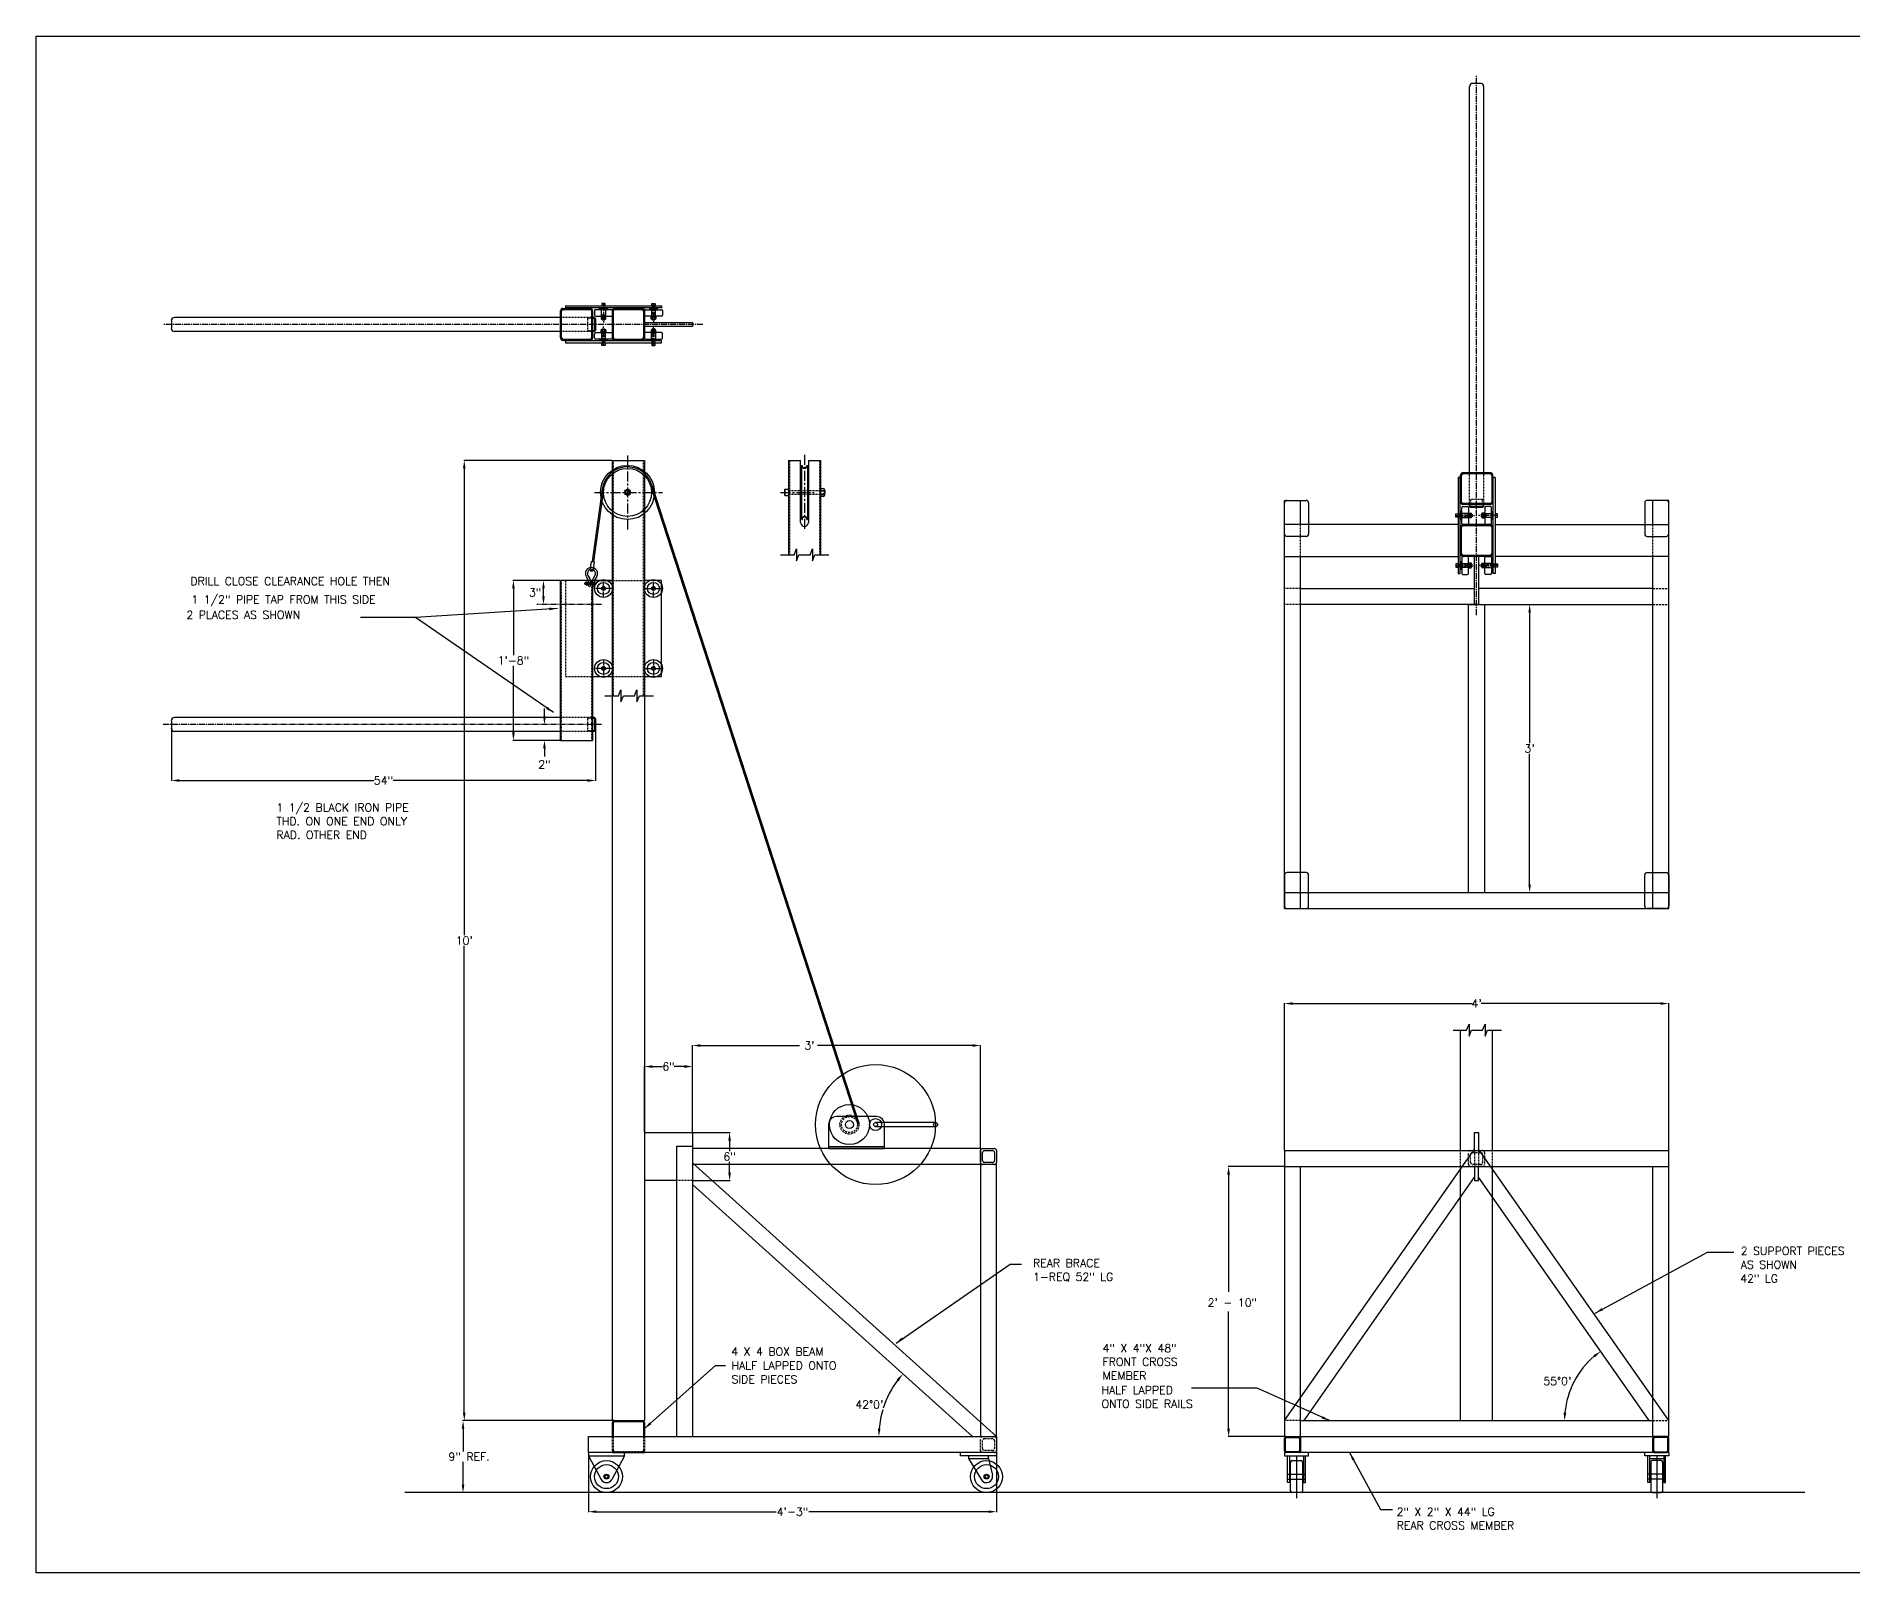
# Model space of a CAD drawing. Extents: x 0 to 353, y 0 to 204.
# Drawn here: x 0 to 227, y 0 to 192 of the extents above; entities that cross this region are included whole.
import ezdxf

# ---------------------------------------------------------------- set-up
doc = ezdxf.new("R2010")
doc.units = 0
doc.header["$MEASUREMENT"] = 0
for name, pattern in [('CENTER', [2, 1.25, -0.25, 0.25, -0.25]), ('CENTER2', [1.125, 0.75, -0.125, 0.125, -0.125]), ('HIDDEN', [0.375, 0.25, -0.125])]:
    doc.linetypes.add(name, pattern=pattern)
doc.layers.get('0').update_dxf_attribs({"linetype": 'CONTINUOUS'})
for name, color, linetype in [('1', 7, 'CONTINUOUS'), ('2', 6, 'CONTINUOUS'), ('3', 4, 'CONTINUOUS'), ('4', 3, 'CONTINUOUS'), ('C', 5, 'CENTER'), ('C2', 5, 'CENTER2'), ('DIM', 1, 'CONTINUOUS'), ('H', 3, 'HIDDEN')]:
    doc.layers.add(name, color=color, linetype=linetype)
doc.styles.add('SIMPLEX', font='simplex.shx')
doc.styles.get("Standard").update_dxf_attribs({"font": 'COMPLEX', "height": 0.1})
doc.dimstyles.get("Standard").update_dxf_attribs({"dimtxt": 0.18, "dimasz": 0.18, "dimexe": 0.18, "dimexo": 0.0625, "dimgap": 0.09, "dimtad": 0, "dimtih": 1, "dimtoh": 1, "dimdec": 4, "dimzin": 0, "dimtxsty": 'STANDARD', "dimcen": 0.09, "dimazin": 3, "dimtfac": 1, "dimtdec": 4, "dimtofl": 0, "dimtmove": 0, "dimatfit": 3, "dimtolj": 1, "dimtzin": 0})

msp = doc.modelspace()

# ---------------------------------------------------------------- linework, layer by layer
for p, q in [((0, 0), (0, 192)), ((0, 192), (288, 192)), ((288, 0), (0, 0))]:
    msp.add_line(p, q)
at = {"layer": '1'}
for p, q in [((179.12, 137.49), (179.12, 185.72)), ((180.47, 186.12), (179.53, 186.12)), ((180.88, 137.49), (180.88, 185.72)), ((65.5, 156.88), (17.27, 156.88)), ((65.51, 154.31), (65.51, 157.69)), ((65.64, 154.32), (65.64, 157.68)), ((65.82, 158), (69.2, 158)), ((65.84, 157.88), (69.19, 157.88)), ((66.12, 158.31), (78.12, 158.31)), ((66.12, 158.31), (66.12, 158.06)), ((78.12, 158.06), (66.12, 158.06)), ((66.12, 158.06), (66.12, 158)), ((69.25, 158), (69.25, 158.06)), ((69.39, 157.68), (69.39, 154.32)), ((69.51, 157.69), (69.51, 154.31)), ((69.51, 156.75), (69.51, 155.25)), ((70.38, 157.94), (70.38, 158.06)), ((71.38, 157.94), (70.38, 157.94)), ((70.88, 156.94), (70.59, 156.94)), ((70.59, 156.94), (70.59, 156.69)), ((70.69, 158.62), (70.66, 158.59)), ((71.09, 158.59), (70.66, 158.59)), ((70.66, 158.59), (70.66, 158.31)), ((70.66, 158.31), (71.09, 158.31)), ((71.09, 156.66), (70.66, 156.66)), ((71.06, 158.62), (70.69, 158.62)), ((70.72, 156.94), (70.72, 156.69)), ((71.16, 156.94), (70.88, 156.94)), ((71.03, 156.94), (71.03, 156.69)), ((71.09, 158.59), (71.06, 158.62)), ((71.09, 158.31), (71.09, 158.59)), ((71.16, 156.69), (71.16, 156.94)), ((71.38, 158.06), (71.38, 157.94)), ((72, 154.31), (72, 157.69)), ((72, 157.69), (72, 154.31)), ((72, 156.75), (72, 155.25)), ((72.12, 154.32), (72.12, 157.68)), ((72.31, 158), (75.69, 158)), ((72.33, 157.88), (75.67, 157.88)), ((75.87, 157.68), (75.87, 154.32)), ((76, 157.69), (76, 154.31)), ((76, 156.75), (76, 155.25)), ((76.62, 158.06), (76.62, 157.94)), ((76.62, 157.94), (77.62, 157.94)), ((76.84, 156.94), (77.12, 156.94)), ((76.84, 156.69), (76.84, 156.94)), ((76.91, 158.59), (76.94, 158.62)), ((76.91, 158.59), (77.34, 158.59)), ((76.91, 158.31), (76.91, 158.59)), ((77.34, 158.31), (76.91, 158.31)), ((76.91, 156.66), (77.34, 156.66)), ((76.94, 158.62), (77.31, 158.62)), ((76.97, 156.94), (76.97, 156.69)), ((77.12, 156.94), (77.41, 156.94)), ((77.28, 156.94), (77.28, 156.69)), ((77.31, 158.62), (77.34, 158.59)), ((77.34, 158.59), (77.34, 158.31)), ((77.41, 156.94), (77.41, 156.69)), ((77.62, 157.94), (77.62, 158.06)), ((78.12, 158.31), (78.12, 158.06)), ((78.12, 158.31), (78.12, 158.06)), ((16.88, 156.47), (16.88, 155.53)), ((65.5, 155.12), (17.27, 155.12)), ((70.59, 155.06), (70.59, 155.31)), ((70.88, 155.06), (70.59, 155.06)), ((71.09, 155.34), (70.66, 155.34)), ((71.03, 156.59), (70.72, 156.59)), ((70.72, 156.59), (70.75, 156.56)), ((70.72, 155.41), (70.75, 155.44)), ((71.03, 155.41), (70.72, 155.41)), ((70.72, 155.06), (70.72, 155.31)), ((70.75, 156.56), (71, 156.56)), ((70.75, 155.44), (71, 155.44)), ((71.16, 155.06), (70.88, 155.06)), ((71, 156.56), (71.03, 156.59)), ((71, 155.44), (71.03, 155.41)), ((71.03, 155.06), (71.03, 155.31)), ((71.16, 155.31), (71.16, 155.06)), ((76, 156.25), (82, 156.25)), ((82, 155.75), (76, 155.75)), ((76.84, 155.31), (76.84, 155.06)), ((76.84, 155.06), (77.12, 155.06)), ((76.91, 155.34), (77.34, 155.34)), ((77, 156.56), (76.97, 156.59)), ((76.97, 156.59), (77.28, 156.59)), ((77, 155.44), (76.97, 155.41)), ((76.97, 155.41), (77.28, 155.41)), ((76.97, 155.06), (76.97, 155.31)), ((77.25, 156.56), (77, 156.56)), ((77.25, 155.44), (77, 155.44)), ((77.12, 155.06), (77.41, 155.06)), ((77.28, 156.59), (77.25, 156.56)), ((77.28, 155.41), (77.25, 155.44)), ((77.28, 155.06), (77.28, 155.31)), ((77.41, 155.06), (77.41, 155.31)), ((82, 156.25), (82, 155.75)), ((69.2, 154), (65.82, 154)), ((69.19, 154.12), (65.84, 154.12)), ((66, 154), (69.19, 154)), ((66.12, 153.94), (66.12, 154)), ((78.12, 153.94), (66.12, 153.94)), ((66.12, 153.94), (66.12, 153.69)), ((66.12, 153.69), (78.12, 153.69)), ((69.19, 154), (69.19, 153.94)), ((71.38, 154.06), (70.38, 154.06)), ((70.38, 154.06), (70.38, 153.94)), ((70.66, 153.41), (70.66, 153.69)), ((70.66, 153.69), (71.09, 153.69)), ((70.69, 153.38), (70.66, 153.41)), ((71.09, 153.41), (70.66, 153.41)), ((71.06, 153.38), (70.69, 153.38)), ((71.09, 153.41), (71.06, 153.38)), ((71.09, 153.69), (71.09, 153.41)), ((71.38, 153.94), (71.38, 154.06)), ((75.69, 154), (72.31, 154)), ((75.67, 154.12), (72.33, 154.12)), ((76.62, 153.94), (76.62, 154.06)), ((76.62, 154.06), (77.62, 154.06)), ((77.34, 153.69), (76.91, 153.69)), ((76.91, 153.69), (76.91, 153.41)), ((76.91, 153.41), (77.34, 153.41)), ((76.91, 153.41), (76.94, 153.38)), ((76.94, 153.38), (77.31, 153.38)), ((77.31, 153.38), (77.34, 153.41)), ((77.34, 153.41), (77.34, 153.69)), ((77.62, 154.06), (77.62, 153.94)), ((78.12, 153.69), (78.12, 153.94)), ((72, 139), (76, 139)), ((72, 19), (72, 139)), ((76, 139), (76, 19)), ((94, 139), (95.5, 139)), ((94, 139), (94, 127.19)), ((95.5, 131.25), (95.5, 139)), ((96.5, 139), (96.5, 131.25)), ((96.5, 139), (98, 139)), ((98, 139), (98, 127.19)), ((177.69, 136.88), (177.69, 124.88)), ((177.94, 136.88), (177.69, 136.88)), ((177.94, 124.88), (177.94, 136.88)), ((177.94, 136.88), (178, 136.88)), ((178, 133.8), (178, 137.18)), ((178, 137), (178, 133.81)), ((178.12, 133.81), (178.12, 137.16)), ((178.31, 137.49), (181.69, 137.49)), ((178.32, 137.36), (181.68, 137.36)), ((181.88, 137.16), (181.88, 133.81)), ((182, 137.18), (182, 133.8)), ((182.06, 136.88), (182, 136.88)), ((182.06, 124.88), (182.06, 136.88)), ((182.31, 136.88), (182.06, 136.88)), ((182.31, 136.88), (182.31, 124.88)), ((93.56, 135.38), (93.5, 135.31)), ((93.5, 135.31), (93.5, 134.69)), ((93.5, 134.69), (93.56, 134.62)), ((94, 135.38), (93.56, 135.38)), ((93.56, 135.38), (93.56, 134.62)), ((93.56, 134.62), (94, 134.62)), ((98, 135.5), (98.38, 135.5)), ((98, 135.25), (98.38, 135.25)), ((98, 134.75), (98.38, 134.75)), ((98.38, 134.5), (98, 134.5)), ((98.5, 135.38), (98.5, 134.62)), ((156, 82.99), (156, 133.99)), ((156, 133.99), (158, 133.99)), ((158, 131), (158, 133.99)), ((202, 131), (202, 133.99)), ((204, 133.99), (202, 133.99)), ((204, 82.99), (204, 133.99)), ((177.38, 132.31), (177.41, 132.34)), ((177.38, 131.94), (177.38, 132.31)), ((177.41, 131.91), (177.38, 131.94)), ((177.41, 131.91), (177.41, 132.34)), ((177.41, 132.34), (177.69, 132.34)), ((177.69, 131.91), (177.41, 131.91)), ((177.69, 132.34), (177.69, 131.91)), ((178, 133.81), (177.94, 133.81)), ((178.06, 132.62), (177.94, 132.62)), ((178.06, 131.62), (178.06, 132.62)), ((181.69, 133.49), (178.31, 133.49)), ((181.68, 133.61), (178.32, 133.61)), ((179.06, 132.12), (179.06, 132.41)), ((179.06, 132.41), (179.31, 132.41)), ((179.06, 132.28), (179.31, 132.28)), ((179.06, 131.84), (179.06, 132.12)), ((179.06, 131.97), (179.31, 131.97)), ((179.31, 131.84), (179.06, 131.84)), ((180.75, 133.49), (179.25, 133.49)), ((179.34, 131.91), (179.34, 132.34)), ((179.41, 131.97), (179.41, 132.28)), ((179.41, 132.28), (179.44, 132.25)), ((179.44, 132), (179.41, 131.97)), ((179.44, 132.25), (179.44, 132)), ((180.59, 132.28), (180.56, 132.25)), ((180.56, 132.25), (180.56, 132)), ((180.56, 132), (180.59, 131.97)), ((180.59, 131.97), (180.59, 132.28)), ((180.66, 131.91), (180.66, 132.34)), ((180.94, 132.41), (180.69, 132.41)), ((180.94, 132.28), (180.69, 132.28)), ((180.94, 131.97), (180.69, 131.97)), ((180.69, 131.84), (180.94, 131.84)), ((180.94, 132.12), (180.94, 132.41)), ((180.94, 131.84), (180.94, 132.12)), ((181.94, 131.62), (181.94, 132.62)), ((181.94, 132.62), (182.06, 132.62)), ((182, 133.75), (182.06, 133.75)), ((182.59, 132.34), (182.31, 132.34)), ((182.31, 132.34), (182.31, 131.91)), ((182.31, 131.91), (182.59, 131.91)), ((182.62, 132.31), (182.59, 132.34)), ((182.59, 131.91), (182.59, 132.34)), ((182.59, 131.91), (182.62, 131.94)), ((182.62, 131.94), (182.62, 132.31)), ((177.69, 131), (156, 131)), ((177.94, 131.62), (178.06, 131.62)), ((178, 127.31), (178, 130.69)), ((178.12, 127.33), (178.12, 130.68)), ((181.69, 131), (178.31, 131)), ((178.31, 131), (181.69, 131)), ((178.32, 130.88), (181.68, 130.88)), ((180.75, 131), (179.25, 131)), ((181.88, 130.68), (181.88, 127.33)), ((182.06, 131.62), (181.94, 131.62)), ((182, 130.69), (182, 127.31)), ((182.31, 131), (204, 131)), ((93, 127.19), (94.69, 127.19)), ((94.69, 127.19), (95, 127.94)), ((95, 127.94), (95, 126.44)), ((95, 126.44), (95.31, 127.19)), ((95.31, 127.19), (96.69, 127.19)), ((96.69, 127.19), (97, 127.94)), ((97, 127.94), (97, 126.44)), ((97, 126.44), (97.31, 127.19)), ((97.31, 127.19), (99.06, 127.19)), ((181.68, 127.12), (178.32, 127.12)), ((156, 127), (177.69, 127)), ((158, 82.99), (158, 127)), ((177.41, 126.09), (177.38, 126.06)), ((177.38, 126.06), (177.38, 125.69)), ((177.38, 125.69), (177.41, 125.66)), ((177.41, 126.09), (177.41, 125.66)), ((177.69, 126.09), (177.41, 126.09)), ((177.41, 125.66), (177.69, 125.66)), ((177.69, 125.66), (177.69, 126.09)), ((177.69, 124.88), (177.94, 124.88)), ((177.94, 126.38), (178.06, 126.38)), ((178.06, 125.38), (177.94, 125.38)), ((178.06, 126.38), (178.06, 125.38)), ((181.69, 127), (178.31, 127)), ((179.06, 126.16), (179.06, 125.88)), ((179.31, 126.16), (179.06, 126.16)), ((179.06, 126.03), (179.31, 126.03)), ((179.06, 125.88), (179.06, 125.59)), ((179.06, 125.72), (179.31, 125.72)), ((179.06, 125.59), (179.31, 125.59)), ((180.75, 127), (179.25, 127)), ((179.34, 126.09), (179.34, 125.66)), ((179.44, 126), (179.41, 126.03)), ((179.41, 126.03), (179.41, 125.72)), ((179.41, 125.72), (179.44, 125.75)), ((179.44, 125.75), (179.44, 126)), ((179.75, 120.99), (179.75, 126.99)), ((180.25, 126.99), (180.25, 120.99)), ((180.56, 126), (180.59, 126.03)), ((180.56, 125.75), (180.56, 126)), ((180.59, 125.72), (180.56, 125.75)), ((180.59, 126.03), (180.59, 125.72)), ((180.66, 126.09), (180.66, 125.66)), ((180.69, 126.16), (180.94, 126.16)), ((180.94, 126.03), (180.69, 126.03)), ((180.94, 125.72), (180.69, 125.72)), ((180.94, 125.59), (180.69, 125.59)), ((180.94, 126.16), (180.94, 125.88)), ((180.94, 125.88), (180.94, 125.59)), ((181.94, 126.38), (181.94, 125.38)), ((182.06, 126.38), (181.94, 126.38)), ((181.94, 125.38), (182.06, 125.38)), ((182.31, 124.88), (182.06, 124.88)), ((182.31, 124.88), (182.06, 124.88)), ((204, 127), (182.31, 127)), ((182.31, 125.66), (182.31, 126.09)), ((182.31, 126.09), (182.59, 126.09)), ((182.59, 125.66), (182.31, 125.66)), ((182.59, 126.09), (182.59, 125.66)), ((182.59, 126.09), (182.62, 126.06)), ((182.62, 125.69), (182.59, 125.66)), ((182.62, 126.06), (182.62, 125.69)), ((202, 82.99), (202, 127)), ((65.5, 104), (65.5, 124)), ((72, 124), (65.5, 124)), ((69.5, 124), (69.5, 104)), ((69.88, 124), (72, 124)), ((78.12, 124), (76, 124)), ((78.12, 112), (78.12, 124)), ((179, 85), (179, 121)), ((179, 121), (181, 121)), ((180.25, 120.99), (179.75, 120.99)), ((181, 121), (181, 85)), ((69.5, 112), (72, 112)), ((76, 112), (78.12, 112)), ((71.06, 109.56), (72.75, 109.56)), ((72.75, 109.56), (73.06, 110.31)), ((73.06, 110.31), (73.06, 108.81)), ((73.06, 108.81), (73.38, 109.56)), ((73.38, 109.56), (74.75, 109.56)), ((74.75, 109.56), (75.06, 110.31)), ((75.06, 110.31), (75.06, 108.81)), ((75.06, 108.81), (75.38, 109.56)), ((75.38, 109.56), (77.12, 109.56)), ((65.5, 106.88), (17.27, 106.88)), ((16.88, 106.47), (16.88, 105.53)), ((65.5, 105.12), (17.27, 105.12)), ((65.5, 104), (69.5, 104)), ((156, 84.99), (204, 84.99)), ((156, 82.99), (204, 82.99)), ((178.74, 67.78), (179.05, 68.53)), ((179.05, 68.53), (179.05, 67.03)), ((180.74, 67.78), (181.05, 68.53)), ((181.05, 68.53), (181.05, 67.03)), ((177.05, 67.78), (178.74, 67.78)), ((178, 52.75), (178, 67.78)), ((179.05, 67.03), (179.36, 67.78)), ((179.36, 67.78), (180.74, 67.78)), ((181.05, 67.03), (181.36, 67.78)), ((181.36, 67.78), (183.11, 67.78)), ((182, 52.75), (182, 67.78)), ((76, 55), (82, 55)), ((82, 55), (82, 49)), ((179.75, 52.75), (179.75, 55)), ((179.75, 55), (180.25, 55)), ((180.25, 55), (180.25, 52.75)), ((118, 53), (82, 53)), ((118, 53), (118, 17)), ((118, 51.25), (118, 52.75)), ((118.25, 53), (119.75, 53)), ((118.25, 51.5), (118.25, 52.5)), ((118.5, 52.75), (119.5, 52.75)), ((119.75, 52.5), (119.75, 51.5)), ((120, 52.75), (120, 51.25)), ((156, 52.75), (156, 17)), ((156, 52.75), (204, 52.75)), ((204, 17), (204, 52.75)), ((120, 51), (82, 51)), ((119.75, 51), (118.25, 51)), ((119.5, 51.25), (118.5, 51.25)), ((120, 17), (120, 51)), ((156, 50.75), (204, 50.75)), ((158, 17), (158, 50.75)), ((178, 19), (178, 50.75)), ((179.75, 50.75), (179.75, 49)), ((180.25, 49), (180.25, 50.75)), ((182, 19), (182, 50.75)), ((202, 17), (202, 50.75)), ((80, 49), (76, 49)), ((179.75, 49), (180.25, 49)), ((72, 19), (76, 19)), ((72, 17), (72, 18.75)), ((72.12, 17), (72.12, 18.75)), ((72.25, 18.88), (75.75, 18.88)), ((75.87, 18.75), (75.87, 17)), ((76, 19), (76, 19)), ((76, 19), (76, 19)), ((76, 18.75), (76, 17)), ((158, 19), (202, 19)), ((69, 17), (120, 17)), ((69, 15), (69, 17)), ((120, 17), (120, 15)), ((156, 17), (158, 17)), ((156, 15.19), (156, 16.81)), ((156.12, 15.25), (156.12, 16.75)), ((156.19, 17), (157.81, 17)), ((156.25, 16.88), (157.75, 16.88)), ((157.88, 16.75), (157.88, 15.25)), ((158, 17), (204, 17)), ((158, 17), (158, 15)), ((158, 15.19), (158, 16.81)), ((202, 17), (202, 15)), ((202, 15.19), (202, 16.81)), ((202.12, 16.75), (202.12, 15.25)), ((203.81, 17), (202.19, 17)), ((203.75, 16.88), (202.25, 16.88)), ((203.88, 15.25), (203.88, 16.75)), ((204, 15.19), (204, 16.81)), ((120, 15), (69, 15)), ((72, 15), (76, 15)), ((204, 15), (156, 15)), ((157.81, 15), (156.19, 15)), ((157.75, 15.12), (156.25, 15.12)), ((202.19, 15), (203.81, 15)), ((202.25, 15.12), (203.75, 15.12))]:
    msp.add_line(p, q, dxfattribs=at)
for radius in [0.375, 0.25]:
    msp.add_circle((73.88, 135), radius, dxfattribs=at)
for centre, radius, start, end in [((179.53, 185.72), 0.4, 90, 180), ((180.47, 185.72), 0.4, 0, 90), ((17.27, 156.47), 0.4, 90, 180), ((65.82, 157.69), 0.312, 90, 180), ((65.84, 157.68), 0.2, 90, 180), ((69.19, 157.68), 0.2, 0, 90), ((69.2, 157.69), 0.312, 0, 90), ((70.66, 156.73), 0.0781, 216.8699, 323.1301), ((70.88, 157.06), 0.406, 247.3801, 292.6199), ((71.09, 156.73), 0.0781, 216.8699, 323.1301), ((72.31, 157.69), 0.312, 90, 180), ((72.33, 157.68), 0.2, 90, 180), ((75.67, 157.68), 0.2, 0, 90), ((75.69, 157.69), 0.312, 0, 90), ((76.91, 156.73), 0.0781, 216.8699, 323.1301), ((77.12, 157.06), 0.406, 247.3801, 292.6199), ((77.34, 156.73), 0.0781, 216.8699, 323.1301), ((17.27, 155.53), 0.4, 180, 270), ((70.66, 155.27), 0.0781, 36.8699, 143.1301), ((70.88, 154.94), 0.406, 67.3801, 112.6199), ((71.09, 155.27), 0.0781, 36.8699, 143.1301), ((76.91, 155.27), 0.0781, 36.8699, 143.1301), ((77.12, 154.94), 0.406, 67.3801, 112.6199), ((77.34, 155.27), 0.0781, 36.8699, 143.1301), ((65.82, 154.31), 0.312, 180, 270), ((65.84, 154.32), 0.2, 180, 270), ((69.19, 154.32), 0.2, 270, 0), ((69.2, 154.31), 0.312, 270, 0), ((72.31, 154.31), 0.312, 180, 270), ((72.33, 154.32), 0.2, 180, 270), ((75.67, 154.32), 0.2, 270, 0), ((75.69, 154.31), 0.312, 270, 0), ((178.31, 137.18), 0.312, 90, 180), ((178.32, 137.16), 0.2, 90, 180), ((181.68, 137.16), 0.2, 0, 90), ((181.69, 137.18), 0.312, 0, 90), ((98.38, 135.38), 0.125, 270, 90), ((98.19, 135), 0.312, 306.8699, 53.1301), ((98.38, 134.62), 0.125, 270, 90), ((178.31, 133.8), 0.312, 180, 270), ((178.32, 133.81), 0.2, 180, 270), ((179.27, 132.34), 0.0781, 306.8699, 53.1301), ((178.94, 132.12), 0.406, 337.3801, 22.6199), ((179.27, 131.91), 0.0781, 306.8699, 53.1301), ((180.73, 132.34), 0.0781, 126.8699, 233.1301), ((181.06, 132.12), 0.406, 157.3801, 202.6199), ((180.73, 131.91), 0.0781, 126.8699, 233.1301), ((181.68, 133.81), 0.2, 270, 0), ((181.69, 133.8), 0.312, 270, 0), ((96, 131.25), 0.5, 180, 0), ((178.31, 130.69), 0.312, 90, 180), ((178.32, 130.68), 0.2, 90, 180), ((181.68, 130.68), 0.2, 0, 90), ((181.69, 130.69), 0.312, 0, 90), ((178.31, 127.31), 0.312, 180, 270), ((178.32, 127.33), 0.2, 180, 270), ((181.68, 127.33), 0.2, 270, 0), ((181.69, 127.31), 0.312, 270, 0), ((179.27, 126.09), 0.0781, 306.8699, 53.1301), ((178.94, 125.88), 0.406, 337.3801, 22.6199), ((179.27, 125.66), 0.0781, 306.8699, 53.1301), ((180.73, 126.09), 0.0781, 126.8699, 233.1301), ((181.06, 125.88), 0.406, 157.3801, 202.6199), ((180.73, 125.66), 0.0781, 126.8699, 233.1301), ((17.27, 106.47), 0.4, 90, 180), ((17.27, 105.53), 0.4, 180, 270), ((118.25, 52.75), 0.25, 90, 180), ((118.5, 52.5), 0.25, 90, 180), ((119.5, 52.5), 0.25, 0, 90), ((119.75, 52.75), 0.25, 0, 90), ((118.25, 51.25), 0.25, 180, 270), ((118.5, 51.5), 0.25, 180, 270), ((119.5, 51.5), 0.25, 270, 0), ((119.75, 51.25), 0.25, 270, 0), ((72.25, 18.75), 0.25, 90, 180), ((72.25, 18.75), 0.125, 90, 180), ((75.75, 18.75), 0.25, 0, 90), ((75.75, 18.75), 0.125, 0, 90), ((156.19, 16.81), 0.188, 90, 180), ((156.25, 16.75), 0.125, 90, 180), ((157.75, 16.75), 0.125, 0, 90), ((157.81, 16.81), 0.188, 0, 90), ((202.19, 16.81), 0.188, 90, 180), ((202.25, 16.75), 0.125, 90, 180), ((203.75, 16.75), 0.125, 0, 90), ((203.81, 16.81), 0.188, 0, 90), ((156.19, 15.19), 0.188, 180, 270), ((156.25, 15.25), 0.125, 180, 270), ((157.75, 15.25), 0.125, 270, 0), ((157.81, 15.19), 0.188, 270, 0), ((202.19, 15.19), 0.188, 180, 270), ((202.25, 15.25), 0.125, 180, 270), ((203.75, 15.25), 0.125, 270, 0), ((203.81, 15.19), 0.188, 270, 0)]:
    msp.add_arc(centre, radius, start, end, dxfattribs=at)
at = {"layer": '2'}
for p, q in [((69.75, 157.72), (69.75, 157.16)), ((71.88, 157.84), (69.88, 157.84)), ((69.88, 157.03), (71.88, 157.03)), ((70.62, 156.94), (70.62, 157.94)), ((70.62, 157.94), (71.12, 157.94)), ((71.12, 156.94), (70.62, 156.94)), ((71.12, 157.94), (71.12, 156.94)), ((72, 157.16), (72, 157.72)), ((76, 157.16), (76, 157.72)), ((76.12, 157.84), (78.12, 157.84)), ((78.12, 157.03), (76.12, 157.03)), ((76.88, 157.94), (76.88, 156.94)), ((77.38, 157.94), (76.88, 157.94)), ((76.88, 156.94), (77.38, 156.94)), ((77.38, 156.94), (77.38, 157.94)), ((78.25, 157.72), (78.25, 157.16)), ((69.75, 154.28), (69.75, 154.84)), ((69.88, 154.97), (71.88, 154.97)), ((70.62, 155.06), (70.62, 154.06)), ((71.12, 155.06), (70.62, 155.06)), ((71.12, 154.06), (71.12, 155.06)), ((72, 154.84), (72, 154.28)), ((76, 154.84), (76, 154.28)), ((78.12, 154.97), (76.12, 154.97)), ((76.88, 155.06), (77.38, 155.06)), ((76.88, 154.06), (76.88, 155.06)), ((77.38, 155.06), (77.38, 154.06)), ((78.25, 154.28), (78.25, 154.84)), ((71.88, 154.16), (69.88, 154.16)), ((70.62, 154.06), (71.12, 154.06)), ((76.12, 154.16), (78.12, 154.16)), ((77.38, 154.06), (76.88, 154.06)), ((95.62, 138.38), (95.62, 131.62)), ((95.62, 138.38), (95.69, 138.38)), ((96.31, 138.38), (96.38, 138.38)), ((96.38, 138.38), (96.38, 131.62)), ((156.3, 134), (158.7, 134)), ((203.7, 134), (201.3, 134)), ((156, 129.8), (156, 133.7)), ((159, 133.7), (159, 129.8)), ((179.06, 132.38), (178.06, 132.38)), ((178.06, 132.38), (178.06, 131.88)), ((178.06, 131.88), (179.06, 131.88)), ((178.16, 131.12), (178.16, 133.12)), ((178.28, 133.25), (178.84, 133.25)), ((178.97, 133.12), (178.97, 131.12)), ((179.06, 131.88), (179.06, 132.38)), ((180.94, 132.38), (181.94, 132.38)), ((180.94, 131.88), (180.94, 132.38)), ((181.94, 131.88), (180.94, 131.88)), ((181.03, 133.12), (181.03, 131.12)), ((181.72, 133.25), (181.16, 133.25)), ((181.84, 131.12), (181.84, 133.12)), ((181.94, 132.38), (181.94, 131.88)), ((201, 133.7), (201, 129.8)), ((204, 129.8), (204, 133.7)), ((95.62, 131.62), (95.69, 131.62)), ((96.31, 131.62), (96.38, 131.62)), ((158.7, 129.5), (156.3, 129.5)), ((178.84, 131), (178.28, 131)), ((181.16, 131), (181.72, 131)), ((201.3, 129.5), (203.7, 129.5)), ((178.06, 126.12), (179.06, 126.12)), ((178.06, 125.62), (178.06, 126.12)), ((179.06, 125.62), (178.06, 125.62)), ((178.16, 126.88), (178.16, 124.88)), ((178.84, 127), (178.28, 127)), ((178.97, 124.88), (178.97, 126.88)), ((179.06, 126.12), (179.06, 125.62)), ((180.94, 126.12), (180.94, 125.62)), ((181.94, 126.12), (180.94, 126.12)), ((180.94, 125.62), (181.94, 125.62)), ((181.03, 124.88), (181.03, 126.88)), ((181.16, 127), (181.72, 127)), ((181.84, 126.88), (181.84, 124.88)), ((181.94, 125.62), (181.94, 126.12)), ((178.28, 124.75), (178.84, 124.75)), ((181.72, 124.75), (181.16, 124.75)), ((156, 87.19), (156, 83.29)), ((158.7, 87.49), (156.3, 87.49)), ((159, 83.29), (159, 87.19)), ((201, 83.29), (201, 87.19)), ((201.3, 87.49), (203.7, 87.49)), ((204, 87.19), (204, 83.29)), ((156.3, 82.99), (158.7, 82.99)), ((203.7, 82.99), (201.3, 82.99)), ((105, 57), (100, 57)), ((99, 56), (99, 53)), ((112.38, 56.25), (104.88, 56.25)), ((104.88, 55.75), (112.38, 55.75)), ((106, 53), (106, 56)), ((99, 53.25), (106, 53.25)), ((99, 53), (106, 53)), ((69, 15), (69, 14.62)), ((69, 14.62), (73.5, 14.62)), ((69, 14.62), (70.59, 11.65)), ((73.5, 14.62), (71.91, 11.65)), ((73.5, 14.62), (73.5, 15)), ((115.5, 14.62), (115.5, 15)), ((120, 14.62), (115.5, 14.62)), ((116.5, 14.62), (116.5, 14.25)), ((116.5, 14.25), (119, 14.25)), ((116.5, 14.25), (118.11, 11.61)), ((119, 14.25), (119, 14.62)), ((119, 14.25), (119.48, 12.17)), ((120, 15), (120, 14.62)), ((156, 15), (156, 14.62)), ((156, 14.62), (159, 14.62)), ((156.38, 11.25), (156.38, 14.62)), ((156.62, 14.62), (156.62, 11.25)), ((156.75, 10.2), (156.75, 13.8)), ((156.95, 14), (158.05, 14)), ((157.5, 14.62), (157.5, 9.31)), ((158.25, 13.8), (158.25, 10.2)), ((158.38, 14.62), (158.38, 11.25)), ((158.62, 11.25), (158.62, 14.62)), ((159, 14.62), (159, 15)), ((201, 14.62), (201, 15)), ((204, 14.62), (201, 14.62)), ((201.38, 11.25), (201.38, 14.62)), ((201.62, 14.62), (201.62, 11.25)), ((201.62, 14.25), (203.38, 14.25)), ((201.75, 13.8), (201.75, 10.2)), ((203.05, 14), (201.95, 14)), ((202.5, 14.62), (202.5, 9.31)), ((203.25, 10.2), (203.25, 13.8)), ((203.38, 14.62), (203.38, 11.25)), ((203.62, 11.25), (203.62, 14.62)), ((204, 15), (204, 14.62)), ((156.38, 12.31), (158.62, 12.31)), ((156.38, 11.69), (158.62, 11.69)), ((203.62, 12.31), (201.38, 12.31)), ((203.62, 11.69), (201.38, 11.69)), ((156.62, 11.25), (156.38, 11.25)), ((158.05, 10), (156.95, 10)), ((158.38, 11.25), (158.62, 11.25)), ((201.62, 11.25), (201.38, 11.25)), ((201.95, 10), (203.05, 10)), ((203.38, 11.25), (203.62, 11.25))]:
    msp.add_line(p, q, dxfattribs=at)
for centre, radius in [((73.88, 135), 3.38), ((73.88, 135), 3), ((70.88, 123), 1.12), ((70.88, 123), 0.75), ((70.88, 123), 0.25), ((70.88, 123), 0.156), ((77.12, 123), 1.12), ((77.12, 123), 0.75), ((77.12, 123), 0.25), ((77.12, 123), 0.156), ((70.88, 113), 1.12), ((70.88, 113), 0.75), ((77.12, 113), 1.12), ((77.12, 113), 0.75), ((70.88, 113), 0.25), ((70.88, 113), 0.156), ((77.12, 113), 0.25), ((77.12, 113), 0.156), ((104.88, 56), 7.5), ((101.62, 56), 2.5), ((104.88, 56), 0.75), ((101.62, 56), 0.5), ((104.88, 56), 0.25), ((112.38, 56), 0.25), ((71.25, 12), 2), ((118.75, 12), 2), ((71.25, 12), 1.5), ((71.25, 12), 0.312), ((71.25, 12), 0.188), ((118.75, 12), 1.5), ((118.75, 12), 0.312), ((118.75, 12), 0.188)]:
    msp.add_circle(centre, radius, dxfattribs=at)
for centre, radius, start, end in [((69.88, 157.72), 0.125, 90, 180), ((69.88, 157.16), 0.125, 180, 270), ((71.88, 157.72), 0.125, 0, 90), ((71.88, 157.16), 0.125, 270, 0), ((76.12, 157.72), 0.125, 90, 180), ((76.12, 157.16), 0.125, 180, 270), ((78.12, 157.72), 0.125, 0, 90), ((78.12, 157.16), 0.125, 270, 0), ((69.88, 154.84), 0.125, 90, 180), ((71.88, 154.84), 0.125, 0, 90), ((76.12, 154.84), 0.125, 90, 180), ((78.12, 154.84), 0.125, 0, 90), ((69.88, 154.28), 0.125, 180, 270), ((71.88, 154.28), 0.125, 270, 0), ((76.12, 154.28), 0.125, 180, 270), ((78.12, 154.28), 0.125, 270, 0), ((96, 138.38), 0.375, 180, 0), ((96, 138.38), 0.312, 180, 0), ((156.3, 133.7), 0.3, 90, 180), ((158.7, 133.7), 0.3, 0, 90), ((201.3, 133.7), 0.3, 90, 180), ((203.7, 133.7), 0.3, 0, 90), ((96, 131.62), 0.375, 0, 180), ((96, 131.62), 0.312, 0, 180), ((178.28, 133.12), 0.125, 90, 180), ((178.84, 133.12), 0.125, 0, 90), ((181.16, 133.12), 0.125, 90, 180), ((181.72, 133.12), 0.125, 0, 90), ((156.3, 129.8), 0.3, 180, 270), ((158.7, 129.8), 0.3, 270, 0), ((178.28, 131.12), 0.125, 180, 270), ((178.84, 131.12), 0.125, 270, 0), ((181.16, 131.12), 0.125, 180, 270), ((181.72, 131.12), 0.125, 270, 0), ((201.3, 129.8), 0.3, 180, 270), ((203.7, 129.8), 0.3, 270, 0), ((178.28, 126.88), 0.125, 90, 180), ((178.28, 124.88), 0.125, 180, 270), ((178.84, 126.88), 0.125, 0, 90), ((178.84, 124.88), 0.125, 270, 0), ((181.16, 126.88), 0.125, 90, 180), ((181.16, 124.88), 0.125, 180, 270), ((181.72, 126.88), 0.125, 0, 90), ((181.72, 124.88), 0.125, 270, 0), ((156.3, 87.19), 0.3, 90, 180), ((158.7, 87.19), 0.3, 0, 90), ((201.3, 87.19), 0.3, 90, 180), ((203.7, 87.19), 0.3, 0, 90), ((156.3, 83.29), 0.3, 180, 270), ((158.7, 83.29), 0.3, 270, 0), ((201.3, 83.29), 0.3, 180, 270), ((203.7, 83.29), 0.3, 270, 0), ((100, 56), 1, 90, 180), ((105, 56), 1, 0, 90), ((156.95, 13.8), 0.2, 90, 180), ((158.05, 13.8), 0.2, 0, 90), ((201.95, 13.8), 0.2, 90, 180), ((203.05, 13.8), 0.2, 0, 90), ((71.25, 12), 0.75, 208.0725, 331.9275), ((118.75, 12), 0.75, 211.367, 13.0072), ((156.95, 10.2), 0.2, 180, 270), ((158.05, 10.2), 0.2, 270, 0), ((201.95, 10.2), 0.2, 180, 270), ((203.05, 10.2), 0.2, 270, 0)]:
    msp.add_arc(centre, radius, start, end, dxfattribs=at)
at = {"layer": '3'}
for p, q in [((68.72, 124.51), (68.94, 124.12)), ((68.72, 123.81), (68.91, 123.81)), ((68.72, 123.44), (68.91, 123.44)), ((69, 123.81), (68.91, 123.81)), ((68.91, 123.81), (68.91, 123.44)), ((68.91, 123.44), (69, 123.44)), ((68.94, 124.63), (69.16, 124.24)), ((69, 123.38), (69, 123.88)), ((69, 123.62), (69, 123.81)), ((69, 123.75), (69.81, 123.75)), ((69.81, 123.5), (69, 123.5)), ((69.25, 123.38), (69.25, 123.88)), ((69.5, 123.38), (69.5, 123.88)), ((69.81, 124.63), (69.59, 124.24)), ((69.75, 123.38), (69.75, 123.88)), ((70.03, 124.51), (69.81, 124.12)), ((69.81, 123.75), (69.81, 123.5)), ((69.81, 123.75), (69.84, 123.72)), ((69.84, 123.53), (69.81, 123.5)), ((69.84, 123.72), (69.84, 123.53)), ((221, 10), (46.06, 10))]:
    msp.add_line(p, q, dxfattribs=at)
for radius in [0.188, 0.0938]:
    msp.add_circle((68.72, 123.62), radius, dxfattribs=at)
for centre, radius, start, end in [((69.38, 124.88), 0.75, 331.013, 208.987), ((69.38, 124.88), 0.5, 331.013, 208.987), ((68.5, 123.88), 0.5, 0, 28.987), ((69.12, 123.38), 0.125, 180, 0), ((68.5, 123.88), 0.75, 0, 28.987), ((70.25, 123.88), 0.75, 151.013, 180), ((69.62, 123.38), 0.125, 180, 0), ((70.25, 123.88), 0.5, 151.013, 180)]:
    msp.add_arc(centre, radius, start, end, dxfattribs=at)
at = {"layer": '4'}
for p, q in [((69.75, 156.88), (69.75, 155.12)), ((69.88, 156.75), (69.88, 155.25)), ((70.71, 135.4), (69.45, 126.35)), ((70.9, 135.37), (69.64, 126.32)), ((76.75, 135.87), (102.61, 56.16)), ((76.93, 135.92), (102.8, 56.19)), ((180.88, 133.25), (179.12, 133.25)), ((180.75, 133.12), (179.25, 133.12)), ((69.22, 125.24), (69.39, 126.35)), ((69.22, 125.24), (69.28, 125.23)), ((69.39, 126.35), (69.7, 126.31)), ((69.47, 125.2), (69.53, 125.2)), ((69.7, 126.31), (69.53, 125.2)), ((158, 123), (179.75, 123)), ((202, 123), (180.25, 123)), ((179.75, 121), (158, 121)), ((180.25, 121), (202, 121)), ((69.75, 106.88), (69.75, 105.12)), ((69.88, 106.75), (69.88, 105.25)), ((82, 53.25), (80, 53.25)), ((80, 53.25), (80, 17)), ((82, 53.25), (82, 17)), ((156, 19), (179.75, 52.92)), ((204, 19), (180.25, 52.92)), ((120, 17), (82, 51.22)), ((117.01, 17), (82, 48.52)), ((158.44, 19), (179.75, 49.43)), ((201.56, 19), (180.25, 49.43))]:
    msp.add_line(p, q, dxfattribs=at)
msp.add_circle((69.38, 125.22), 0.0938, dxfattribs=at)
for centre, radius, start, end in [((73.88, 135), 3.19, 16.8382, 172.8389), ((69.38, 125.22), 0.156, 351.4409, 171.4409), ((72.25, 15.25), 0.25, 180, 270), ((75.75, 15.25), 0.25, 270, 0)]:
    msp.add_arc(centre, radius, start, end, dxfattribs=at)
at = {"layer": 'C'}
for p, q in [((73.88, 139.62), (73.88, 130.38)), ((96, 139.69), (96, 130.25)), ((69.75, 135), (78.25, 135)), ((93, 135), (97.19, 135))]:
    msp.add_line(p, q, dxfattribs=at)
at = {"layer": 'C2'}
for p, q in [((180, 119.68), (180, 187.18)), ((70.88, 158.66), (70.88, 156.25)), ((77.12, 158.66), (77.12, 156.25)), ((83.31, 156), (15.81, 156)), ((70.88, 153.34), (70.88, 155.75)), ((77.12, 153.34), (77.12, 155.75)), ((177.34, 132.12), (179.75, 132.12)), ((182.66, 132.12), (180.25, 132.12)), ((177.34, 125.88), (179.75, 125.88)), ((182.66, 125.88), (180.25, 125.88)), ((68.59, 123.62), (70.06, 123.62)), ((72, 123), (69.75, 123)), ((70.88, 121.88), (70.88, 124.12)), ((76, 123), (78.25, 123)), ((77.12, 121.88), (77.12, 124.12)), ((70.62, 121), (62.56, 121)), ((70.88, 114.12), (70.88, 111.88)), ((77.12, 114.12), (77.12, 111.88)), ((72, 113), (69.75, 113)), ((76, 113), (78.25, 113)), ((70.62, 106), (15.81, 106))]:
    msp.add_line(p, q, dxfattribs=at)
at = {"layer": 'DIM'}
for p, q in [((71.94, 139), (53.42, 139)), ((53.48, 138), (53.48, 79.66)), ((65.44, 124), (59.56, 124)), ((59.62, 123), (59.62, 114.66)), ((65.44, 124), (63.31, 124)), ((63.38, 122), (63.38, 123)), ((186.62, 120), (186.62, 103.66)), ((59.62, 105), (59.62, 113.34)), ((63.5, 107), (63.5, 108)), ((16.88, 105.94), (16.88, 98.94)), ((69.88, 105.94), (69.88, 98.94)), ((65.44, 104), (59.56, 104)), ((65.44, 104), (63.44, 104)), ((63.5, 103), (63.5, 102)), ((186.62, 86), (186.62, 102.34)), ((17.88, 99), (42.17, 99)), ((68.88, 99), (44.58, 99)), ((53.48, 20), (53.48, 78.34)), ((156, 52.81), (156, 71.19)), ((157, 71.12), (179.42, 71.12)), ((203, 71.12), (180.58, 71.12)), ((204, 52.81), (204, 71.19)), ((82, 55.06), (82, 65.94)), ((83, 65.88), (95.38, 65.88)), ((117, 65.88), (97.62, 65.88)), ((118, 53.06), (118, 65.94)), ((76, 55.06), (76, 63.31)), ((77, 63.25), (78.27, 63.25)), ((81, 63.25), (79.73, 63.25)), ((82, 55.06), (82, 63.31)), ((82.06, 55), (86.7, 55)), ((86.64, 54), (86.64, 52.66)), ((86.64, 50), (86.64, 51.34)), ((155.94, 50.75), (148.94, 50.75)), ((82.06, 49), (86.7, 49)), ((149, 49.75), (149, 35.1)), ((149, 18), (149, 32.65)), ((53.42, 19), (53.27, 19)), ((72.19, 19), (53.42, 19)), ((53.33, 18), (53.33, 15.16)), ((155.94, 17), (148.94, 17)), ((53.33, 11), (53.33, 13.84)), ((69, 14.94), (69, 7.57)), ((120, 15.19), (120, 7.57)), ((53.42, 10), (53.27, 10)), ((70, 7.62), (92.46, 7.62)), ((119, 7.62), (96.54, 7.62))]:
    msp.add_line(p, q, dxfattribs=at)
for centre, radius, start, end in [((201.56, 19), 10.58, 130.419, 174.581), ((117.01, 17), 11.72, 142.8894, 162.4177), ((117.01, 17), 11.72, 163.3573, 175.1106)]:
    msp.add_arc(centre, radius, start, end, dxfattribs=at)
for points in [[(53.31, 138), (53.65, 138), (53.48, 139)], [(59.46, 123), (59.79, 123), (59.62, 124)], [(63.21, 123), (63.54, 123), (63.38, 124)], [(63.21, 122), (63.54, 122), (63.38, 121)], [(186.46, 120), (186.79, 120), (186.62, 121)], [(63.33, 107), (63.67, 107), (63.5, 106)], [(59.46, 105), (59.79, 105), (59.62, 104)], [(63.33, 103), (63.67, 103), (63.5, 104)], [(17.88, 99.17), (17.88, 98.83), (16.88, 99)], [(68.88, 99.17), (68.88, 98.83), (69.88, 99)], [(186.46, 86), (186.79, 86), (186.62, 85)], [(157, 71.29), (157, 70.96), (156, 71.12)], [(203, 71.29), (203, 70.96), (204, 71.12)], [(83, 66.04), (83, 65.71), (82, 65.88)], [(117, 66.04), (117, 65.71), (118, 65.88)], [(77, 63.42), (77, 63.08), (76, 63.25)], [(81, 63.42), (81, 63.08), (82, 63.25)], [(86.47, 54), (86.81, 54), (86.64, 55)], [(86.47, 50), (86.81, 50), (86.64, 49)], [(148.83, 49.75), (149.17, 49.75), (149, 50.75)], [(194.6, 27.18), (194.8, 26.92), (195.49, 27.66)], [(107.53, 24.18), (107.79, 23.97), (108.3, 24.84)], [(53.16, 18), (53.49, 18), (53.33, 19)], [(53.31, 20), (53.65, 20), (53.48, 19)], [(191.2, 19.99), (190.86, 20.01), (190.98, 19)], [(105.5, 17.99), (105.17, 18.01), (105.29, 17)], [(148.83, 18), (149.17, 18), (149, 17)], [(53.16, 11), (53.49, 11), (53.33, 10)], [(70, 7.79), (70, 7.46), (69, 7.62)], [(119, 7.79), (119, 7.46), (120, 7.62)]]:
    msp.add_solid(points, dxfattribs=at)
at = {"layer": 'H'}
for p, q in [((69.75, 156.88), (65.5, 156.88)), ((69.88, 156.75), (68.88, 156.75)), ((68.88, 156.75), (68.88, 155.25)), ((69.75, 156.88), (69.88, 156.75)), ((71, 157.19), (70.75, 157.19)), ((70.75, 157.19), (70.75, 156.56)), ((71, 156.56), (71, 157.19)), ((76.97, 158.31), (76.97, 156.59)), ((77, 157.19), (77.25, 157.19)), ((77, 156.56), (77, 157.19)), ((77.25, 157.19), (77.25, 156.56)), ((77.28, 156.59), (77.28, 158.31)), ((69.75, 155.12), (65.5, 155.12)), ((68.88, 155.25), (69.88, 155.25)), ((69.75, 155.12), (69.88, 155.25)), ((70.72, 155.41), (70.72, 153.69)), ((70.75, 154.81), (70.75, 155.44)), ((71, 154.81), (70.75, 154.81)), ((71, 155.44), (71, 154.81)), ((71.03, 153.69), (71.03, 155.41)), ((76.97, 153.69), (76.97, 155.41)), ((77, 155.44), (77, 154.81)), ((77, 154.81), (77.25, 154.81)), ((77.25, 154.81), (77.25, 155.44)), ((77.28, 155.41), (77.28, 153.69)), ((72.12, 109.62), (72.12, 139)), ((75.87, 109.62), (75.87, 139)), ((94.12, 139), (94.12, 127.19)), ((97.88, 139), (97.88, 127.19)), ((179.12, 133.25), (179.12, 137.5)), ((180.88, 133.25), (180.88, 137.5)), ((94, 135.25), (98, 135.25)), ((98, 134.75), (94, 134.75)), ((98, 135.19), (98.56, 135.19)), ((98, 134.81), (98.56, 134.81)), ((98.5, 135.25), (98.5, 134.75)), ((98.5, 135.25), (98.56, 135.19)), ((98.56, 134.81), (98.5, 134.75)), ((98.56, 135.19), (98.56, 134.81)), ((179.25, 134.12), (179.25, 133.12)), ((180.75, 134.12), (179.25, 134.12)), ((180.75, 133.12), (180.75, 134.12)), ((179.41, 132.28), (177.69, 132.28)), ((177.69, 131.97), (179.41, 131.97)), ((178.81, 132), (178.81, 132.25)), ((178.81, 132.25), (179.44, 132.25)), ((179.44, 132), (178.81, 132)), ((179.12, 133.25), (179.25, 133.12)), ((181.19, 132.25), (180.56, 132.25)), ((180.56, 132), (181.19, 132)), ((180.88, 133.25), (180.75, 133.12)), ((181.19, 132), (181.19, 132.25)), ((158, 127), (158, 131)), ((202, 127), (202, 131)), ((177.69, 126.03), (179.41, 126.03)), ((179.41, 125.72), (177.69, 125.72)), ((178.81, 126), (178.81, 125.75)), ((179.44, 126), (178.81, 126)), ((178.81, 125.75), (179.44, 125.75)), ((180.56, 126), (181.19, 126)), ((181.19, 125.75), (180.56, 125.75)), ((182.31, 126.03), (180.59, 126.03)), ((180.59, 125.72), (182.31, 125.72)), ((181.19, 126), (181.19, 125.75)), ((65.62, 104), (65.62, 124)), ((66.12, 124), (66.12, 112)), ((69.38, 124), (69.38, 104)), ((72, 124), (76, 124)), ((158, 123), (156, 123)), ((202, 123), (204, 123)), ((65.62, 121.88), (65.5, 121.88)), ((69.38, 121.88), (69.5, 121.88)), ((69.38, 121.75), (69.5, 121.75)), ((158, 121), (156, 121)), ((202, 121), (204, 121)), ((65.62, 120.12), (65.5, 120.12)), ((69.38, 120.25), (69.5, 120.25)), ((69.38, 120.12), (69.5, 120.12)), ((66.12, 112), (69.5, 112)), ((72, 112), (76, 112)), ((69.75, 106.88), (65.5, 106.88)), ((69.88, 106.75), (68.88, 106.75)), ((68.88, 106.75), (68.88, 105.25)), ((69.75, 106.88), (69.88, 106.75)), ((69.75, 105.12), (65.5, 105.12)), ((68.88, 105.25), (69.88, 105.25)), ((69.75, 105.12), (69.88, 105.25)), ((178, 50.75), (178, 52.75)), ((179, 51), (179, 52.5)), ((179.25, 52.75), (180.75, 52.75)), ((179.25, 51.25), (179.25, 52.25)), ((179.5, 52.5), (180.5, 52.5)), ((179.75, 52.75), (179.75, 50.75)), ((180.25, 52.75), (180.25, 50.75)), ((180.75, 52.25), (180.75, 51.25)), ((181, 52.5), (181, 51)), ((182, 50.75), (182, 52.75)), ((182, 52.75), (182, 52.75)), ((180.75, 50.75), (179.25, 50.75)), ((180.5, 51), (179.5, 51)), ((82, 49), (80, 49)), ((158, 19), (156, 19)), ((202, 19), (204, 19)), ((72, 15.25), (72, 17)), ((72.12, 15.25), (72.12, 17)), ((75.87, 17), (75.87, 15.25)), ((76, 17), (76, 15.25)), ((118, 15.25), (118, 16.75)), ((118.25, 15.5), (118.25, 16.5)), ((118.5, 16.75), (119.5, 16.75)), ((119.75, 16.5), (119.75, 15.5)), ((75.75, 15.12), (72.25, 15.12)), ((119.5, 15.25), (118.5, 15.25))]:
    msp.add_line(p, q, dxfattribs=at)
for radius in [1.19, 1]:
    msp.add_circle((101.62, 56), radius, dxfattribs=at)
for centre, radius, start, end in [((179.25, 52.5), 0.25, 90, 180), ((179.5, 52.25), 0.25, 90, 180), ((180.5, 52.25), 0.25, 0, 90), ((180.75, 52.5), 0.25, 0, 90), ((179.25, 51), 0.25, 180, 270), ((179.5, 51.25), 0.25, 180, 270), ((180.5, 51.25), 0.25, 270, 0), ((180.75, 51), 0.25, 270, 0), ((118.25, 16.75), 0.25, 90, 180), ((118.5, 16.5), 0.25, 90, 180), ((119.5, 16.5), 0.25, 0, 90), ((119.75, 16.75), 0.25, 0, 90), ((72.25, 15.25), 0.125, 180, 270), ((75.75, 15.25), 0.125, 270, 0), ((118.25, 15.25), 0.25, 180, 270), ((118.5, 15.5), 0.25, 180, 270), ((119.5, 15.5), 0.25, 270, 0), ((119.75, 15.25), 0.25, 270, 0)]:
    msp.add_arc(centre, radius, start, end, dxfattribs=at)

# ---------------------------------------------------------------- texts
at = {"layer": 'DIM', "style": 'SIMPLEX'}
for s, p in [('  DRILL CLOSE CLEARANCE HOLE THEN', (17.88, 123.41)), ('1 1/2" PIPE TAP FROM THIS SIDE', (19.38, 121.12)), ('  2 PLACES AS SHOWN', (17.38, 119.2)), ('1 1/2 BLACK IRON PIPE', (30, 95.12)), ('THD. ON ONE END ONLY', (30, 93.41)), ('RAD. OTHER END', (30, 91.7)), ('REAR BRACE', (124.56, 38.19)), ('AS SHOWN', (213, 37.99)), ('2 SUPPORT PIECES', (213, 39.71)), ('1-REQ 52" LG', (124.56, 36.47)), ('42" LG', (212.94, 36.25)), ('2\' - 10"', (146.38, 33.25)), ('4 X 4 BOX BEAM', (86.85, 27.12)), ('4" X 4"X 48"', (133.25, 27.56)), ('HALF LAPPED ONTO', (86.88, 25.38)), ('FRONT CROSS', (133.25, 25.85)), ('MEMBER', (133.25, 24.13)), ('SIDE PIECES', (86.88, 23.66)), ('HALF LAPPED', (133.12, 22.31)), ('ONTO SIDE RAILS', (133.12, 20.6)), ('2" X 2" X 44" LG', (170, 7.12)), ('REAR CROSS MEMBER', (170, 5.41))]:
    msp.add_text(s, height=1, dxfattribs=at).set_placement(p)
at = {"layer": 'DIM', "char_height": 1, "style": 'SIMPLEX'}
for s, insert, attachment_point in [('\\A1;3"', (62.34, 122.5), 5), ('\\A1;', (40.44, 119.38), 6), ('\\A1;', (47.31, 119.38), 6), ('\\A1;1\'-8"', (59.62, 114), 5), ("\\A1;3'", (186.62, 103), 5), ('\\A1;2"', (63.5, 101), 5), ('\\A1;54"', (43.38, 99), 5), ("\\A1;10'", (53.48, 79), 5), ("\\A1;4'", (180, 71.12), 5), ("\\A1;3'", (96.62, 65.88), 5), ('\\A1;6"', (79, 63.25), 5), ('\\A1;6"', (86.64, 52), 5), ('\\A1;', (212.2, 40.05), 4), ('\\A1;', (123.19, 38.56), 4), ('\\A1;', (162.81, 32.5), 4), ('\\A1;', (144.38, 28), 6), ('\\A1;', (82.19, 25.75), 4), ('\\A1;', (86.19, 25.88), 4), ('\\A1;', (161.44, 26.75), 4), ('\\A1;', (144.31, 23.06), 6), ("\\A1;55°0'", (190.09, 23.94), 5), ("\\A1;42°0'", (104.11, 21.01), 5), ('\\A1;9" REF.', (54.08, 14.5), 5), ('\\A1;4\'-3"', (94.5, 7.62), 5), ('\\A1;', (169.56, 7.88), 4)]:
    msp.add_mtext(s, dxfattribs=dict(at, insert=insert, attachment_point=attachment_point))

# ---------------------------------------------------------------- leaders
at = {"layer": 'DIM'}
for points in [[(65.12, 120.5), (47.38, 119.38)], [(64.62, 107.5), (47.38, 119.38), (40.5, 119.38)], [(194.83, 32.45), (208.85, 40.05), (212.14, 40.05)], [(107.44, 28.69), (121.69, 38.56), (123.12, 38.56)], [(76, 18), (84.88, 25.88), (86.12, 25.88)], [(161.62, 19), (152.56, 23.06), (144.38, 23.06)], [(164.12, 15), (168, 7.88), (169.5, 7.88)]]:
    msp.add_leader(points, dimstyle='STANDARD', override={"dimtxt": 1, "dimasz": 1, "dimexe": 0.06, "dimgap": 0.06, "dimdec": 5, "dimtxsty": 'SIMPLEX', "dimaunit": 1, "dimtdec": 5}, dxfattribs=at)

doc.saveas('drawing.dxf')
